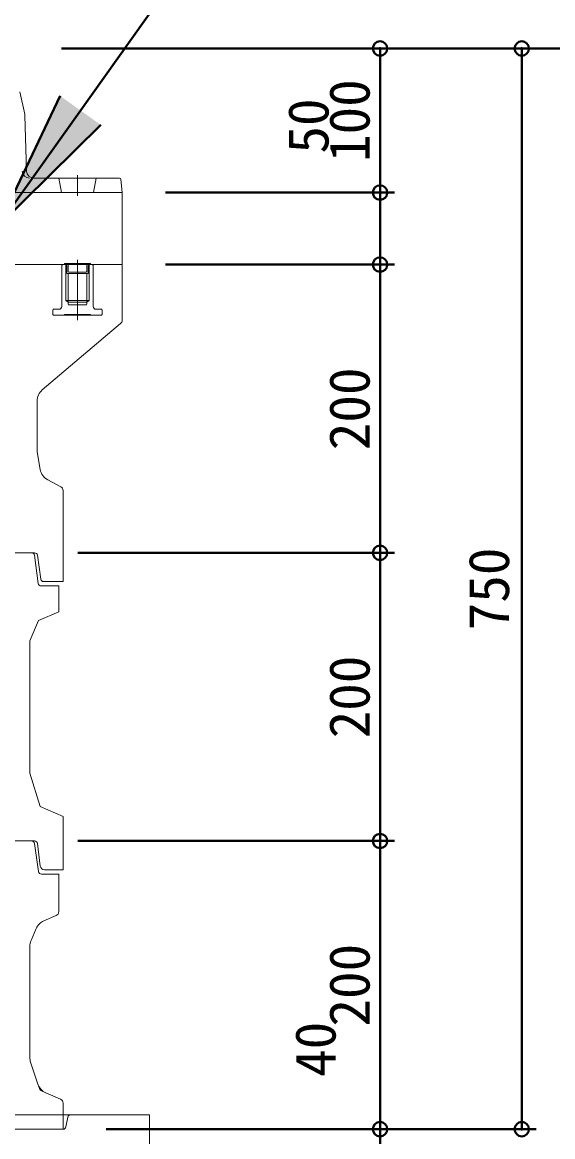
# Model space of a CAD drawing. Units: millimetres at full size, sheet at 1:20. Extents: x -5817 to 7940, y -3160 to 3160.
# Drawn here: x 766 to 1134, y 1744 to 2518 of the extents above; entities that cross this region are included whole.
import ezdxf
from ezdxf.enums import TextEntityAlignment as Align

# ---------------------------------------------------------------- set-up
doc = ezdxf.new("R2010")
doc.units = ezdxf.units.MM
doc.header["$LTSCALE"] = 20
doc.header["$PDMODE"] = 32
doc.header["$PDSIZE"] = 10
for name, color, linetype, lineweight in [('0-7_TEMP01', 3, 'Continuous', 18), ('0-9_躯体', 7, 'Continuous', 9), ('0-E_寸法', 1, 'Continuous', 40)]:
    doc.layers.add(name, color=color, linetype=linetype, lineweight=lineweight)
doc.styles.add('ＭＳ ゴシック', font='')
doc.styles.get('ＭＳ ゴシック').set_extended_font_data('MS Gothic')

msp = doc.modelspace()

# ---------------------------------------------------------------- linework, layer by layer
at = {"layer": '0-7_TEMP01'}
for p, q in [((804.75, 2411.84), (804.75, 2397.47)), ((173.75, 2349.64), (835.75, 2349.64))]:
    msp.add_line(p, q, dxfattribs=at)
at = {"layer": '0-9_躯体'}
for p, q in [((764.71, 2469.64), (768.12, 2454.09)), ((768.23, 2453.18), (769.47, 2414.49)), ((833.85, 2409.65), (774.47, 2409.65)), ((791.75, 2409.65), (793.75, 2399.64)), ((817.75, 2409.65), (815.75, 2399.64)), ((835.75, 2399.64), (834.84, 2408.75)), ((835.75, 2399.64), (754.75, 2399.64)), ((835.75, 2399.64), (835.75, 2349.64)), ((804.75, 2352.88), (804.75, 2311.15)), ((795.75, 2349.64), (504.75, 2349.64)), ((794.35, 2349.64), (793.85, 2349.14)), ((793.85, 2349.14), (793.85, 2320.65)), ((794.35, 2349.64), (796.75, 2349.64)), ((795.75, 2350.4), (795.75, 2349.64)), ((795.75, 2350.4), (813.75, 2350.4)), ((796.75, 2349.64), (795.75, 2349.64)), ((796.75, 2349.64), (796.75, 2324.64)), ((796.75, 2349.64), (797.2, 2349.36)), ((796.75, 2349.64), (812.75, 2349.64)), ((797.25, 2349.14), (797.25, 2343.9)), ((798.25, 2350.4), (798.25, 2344.89)), ((798.75, 2344.39), (810.75, 2344.39)), ((811.25, 2350.4), (811.25, 2344.89)), ((812.25, 2349.14), (812.25, 2343.9)), ((812.75, 2349.64), (812.3, 2349.36)), ((812.75, 2349.64), (815.15, 2349.64)), ((812.75, 2349.64), (813.75, 2349.64)), ((812.75, 2349.64), (812.75, 2324.64)), ((813.75, 2350.4), (813.75, 2349.64)), ((835.75, 2349.64), (813.75, 2349.64)), ((835.75, 2349.64), (835.75, 2311.05)), ((797.75, 2343.39), (811.75, 2343.39)), ((798.35, 2343.39), (798.35, 2323.65)), ((811.15, 2343.39), (811.15, 2323.65)), ((796.75, 2324.64), (798.35, 2323.65)), ((796.75, 2324.64), (812.75, 2324.64)), ((798.35, 2323.65), (811.15, 2323.65)), ((798.35, 2323.65), (798.35, 2322.15)), ((798.85, 2321.64), (810.65, 2321.64)), ((787.7, 2318.14), (787.7, 2315.14)), ((791.85, 2318.65), (788.2, 2318.65)), ((788.2, 2314.64), (821.3, 2314.64)), ((795.75, 2315.14), (795.75, 2314.64)), ((795.75, 2315.14), (813.75, 2315.14)), ((813.75, 2315.14), (813.75, 2314.64)), ((817.65, 2318.65), (821.3, 2318.65)), ((821.8, 2318.14), (821.8, 2315.14)), ((834.67, 2308.75), (780.35, 2262.64)), ((776.75, 2254.96), (776.75, 2221.47)), ((776.89, 2219.83), (778.94, 2207.51)), ((784.1, 2200.33), (793.17, 2195.49)), ((794.75, 2192.85), (794.75, 2149.64)), ((775.01, 2149.64), (504.75, 2149.64)), ((777.52, 2128.39), (774.98, 2147.9)), ((777, 2147.92), (779.32, 2131.36)), ((794.75, 2149.64), (794.75, 2129.64)), ((794.75, 2129.64), (781.3, 2129.64)), ((791.75, 2126.64), (779.51, 2126.64)), ((791.75, 2126.64), (791.75, 2108.64)), ((791.75, 2108.64), (777.75, 2102.64)), ((777.75, 2102.64), (771.75, 2088.64)), ((771.75, 2088.64), (771.75, 1996.64)), ((778.75, 1973.65), (771.75, 1996.64)), ((794.75, 1966.64), (778.75, 1973.65)), ((794.75, 1966.64), (794.75, 1929.64)), ((774.99, 1949.64), (504.75, 1949.64)), ((775, 1947.92), (777.75, 1928.37)), ((776.97, 1947.89), (778.92, 1932.27)), ((779.72, 1926.64), (791.75, 1926.64)), ((779.72, 1926.64), (791.75, 1926.64)), ((781.9, 1929.64), (794.75, 1929.64)), ((791.75, 1926.64), (791.75, 1900.62)), ((789.93, 1897.86), (781.43, 1894.22)), ((776.18, 1888.97), (772.57, 1880.53)), ((771.75, 1876.59), (771.75, 1799.27)), ((772.27, 1796.11), (777.35, 1780.86)), ((778.75, 1776.64), (777.35, 1780.86)), ((794.75, 1767.68), (794.75, 1749.64)), ((654.75, 1759.65), (854.75, 1759.65)), ((798.07, 1758.03), (796.72, 1751.25)), ((854.75, 1759.65), (854.75, 1709.65)), ((704.75, 1749.64), (794.75, 1749.64)), ((794.75, 1749.64), (725.63, 1749.64))]:
    msp.add_line(p, q, dxfattribs=at)
for points in [[(815.15, 2349.64), (815.65, 2349.14), (815.65, 2320.65)], [(812.75, 2324.64), (811.15, 2323.65), (811.15, 2322.15)], [(778.75, 1776.64), (782.83, 1774.86), (792.96, 1770.43)]]:
    msp.add_lwpolyline(points, dxfattribs=at)
for centre, radius, start, end in [((763.24, 2453.02), 5, 1.828, 12.381), ((771.47, 2414.64), 5, 181.828, 270), ((774.47, 2414.64), 5, 181.828, 270), ((833.85, 2408.64), 1, 5.711, 90), ((796.75, 2349.14), 0.5, 0, 90), ((797.75, 2343.9), 0.5, 180, 270), ((798.75, 2344.89), 0.5, 180, 270), ((810.75, 2344.89), 0.5, 270, 0), ((811.75, 2343.9), 0.5, 270, 0), ((812.75, 2349.14), 0.5, 90, 180), ((791.85, 2320.65), 2, 270, 0), ((798.85, 2322.15), 0.5, 180, 270), ((810.65, 2322.15), 0.5, 270, 0), ((817.65, 2320.65), 2, 180, 270), ((788.2, 2318.14), 0.5, 90, 180), ((788.2, 2315.14), 0.5, 180, 270), ((821.3, 2318.14), 0.5, 0, 90), ((821.3, 2315.14), 0.5, 270, 0), ((832.75, 2311.05), 3, 309.805, 0), ((786.75, 2254.96), 10, 129.806, 180), ((786.75, 2221.47), 10, 180, 189.462), ((788.8, 2209.15), 10, 189.462, 241.928), ((791.75, 2192.85), 3, 0, 61.927), ((772.99, 2147.64), 2, 7.431, 90), ((775.01, 2147.64), 2, 7.999, 90), ((779.51, 2128.65), 2, 187.431, 270), ((781.3, 2131.65), 2, 187.999, 270), ((773.02, 1947.64), 2, 7.999, 90), ((774.99, 1947.64), 2, 7.124, 90), ((779.72, 1928.65), 2, 187.999, 270), ((781.9, 1932.64), 3, 187.126, 270), ((788.76, 1900.62), 3, 293.199, 0), ((785.37, 1885.03), 10, 113.198, 156.801), ((781.75, 1876.59), 10, 156.801, 180), ((781.75, 1799.27), 10, 180, 198.435), ((786.84, 1784.03), 10, 198.435, 246.371), ((791.75, 1767.68), 3, 0, 66.371), ((800.03, 1757.64), 2, 90, 168.69), ((794.75, 1751.64), 2, 270, 348.69)]:
    msp.add_arc(centre, radius, start, end, dxfattribs=at)
at = {"layer": '0-E_寸法'}
for p, q in [((749.64, 2376.47), (860.59, 2532.23)), ((793.75, 2499.64), (1122.91, 2499.64)), ((793.75, 2499.64), (1219.73, 2499.64)), ((793.75, 2499.64), (1024.6, 2499.64)), ((1014.6, 2499.64), (1014.6, 2399.64)), ((1112.9, 2499.64), (1112.9, 1749.64)), ((749.64, 2376.47), (792.64, 2466.76)), ((749.64, 2376.47), (820.92, 2446.61)), ((865.75, 2399.64), (1024.6, 2399.64)), ((865.75, 2399.64), (1024.6, 2399.64)), ((1014.6, 2399.64), (1014.6, 2349.64)), ((865.75, 2349.64), (1024.6, 2349.64)), ((865.75, 2349.64), (1024.6, 2349.64)), ((1014.6, 2349.64), (1014.6, 2149.64)), ((805.02, 2149.64), (1024.6, 2149.64)), ((805.02, 2149.64), (1024.6, 2149.64)), ((1014.6, 2149.64), (1014.6, 1949.64)), ((805.02, 1949.64), (1024.6, 1949.64)), ((805.02, 1949.64), (1024.6, 1949.64)), ((1014.6, 1949.64), (1014.6, 1749.64)), ((824.75, 1749.64), (1024.6, 1749.64)), ((824.75, 1749.64), (1122.91, 1749.64)), ((824.76, 1749.64), (1024.6, 1749.64)), ((1014.6, 1749.64), (1014.6, 1709.65))]:
    msp.add_line(p, q, dxfattribs=at)
for p in [(1014.6, 2499.64), (1112.9, 2499.64), (1014.6, 2399.64), (1014.6, 2349.64), (1014.6, 2149.64), (1014.6, 1949.64), (1014.6, 1749.64), (1112.9, 1749.64)]:
    msp.add_point(p, dxfattribs=at)
msp.add_solid([(792.64, 2466.76), (820.92, 2446.61), (749.64, 2376.47)], dxfattribs=at)

# ---------------------------------------------------------------- texts
at = {"layer": '0-E_寸法', "style": 'ＭＳ ゴシック'}
for s, p in [('100', (1015.82, 2420.84)), ('50', (987.31, 2426.68)), ('200', (1015.82, 2220.84)), ('750', (1112.55, 2095.84)), ('200', (1015.82, 2020.84)), ('200', (1015.82, 1820.84)), ('40', (992.22, 1785.91))]:
    msp.add_text(s, height=28.15, rotation=90, dxfattribs=at).set_placement(p, align=Align.BOTTOM_LEFT)

doc.saveas('drawing.dxf')
